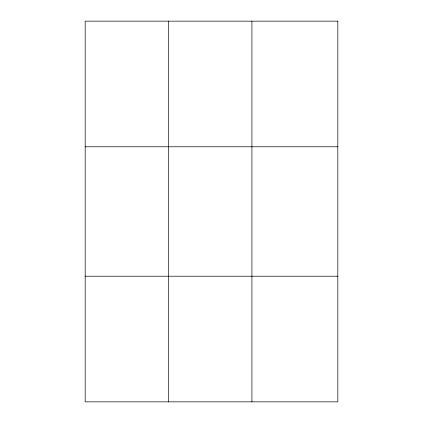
<?xml version="1.0" encoding="UTF-8"?>
<svg xmlns="http://www.w3.org/2000/svg" width="423" height="423" viewBox="0 0 423 423"><rect width="100%" height="100%" fill="white"/><g stroke="black" fill="none" stroke-linecap="round" stroke-linejoin="round"><path stroke-width="0.63" d="M168.55 21.15L168.55 401.85M251.923 21.15L251.923 401.85M85.176 146.781L337.824 146.781M85.176 276.219L337.824 276.219M337.824 21.15L337.824 401.85L85.176 401.85L85.176 21.15L337.824 21.15"/></g></svg>
